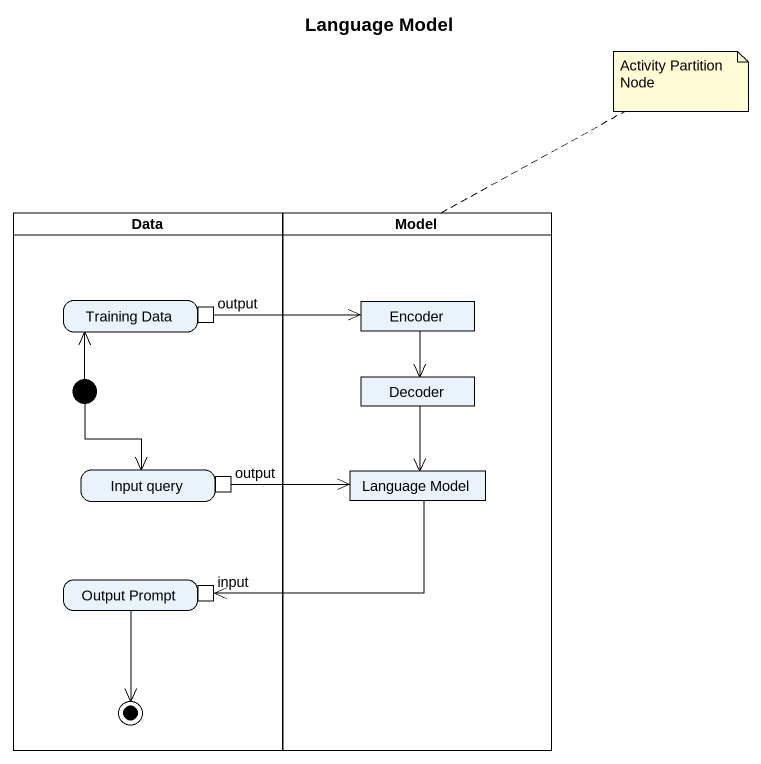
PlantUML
@startuml
title Language Model
hide empty description
state Data <<partition>> {
  state "Training Data" as Training_Data {
    state output <<outputPin>>
  }
  state "Input query" as Input_query {
    state "output" as output_2 <<outputPin>>
  }
  state "Output Prompt" as Output_Prompt {
    state input <<inputPin>>
  }
  [*] -up-> Training_Data
  [*] --> Input_query
  Output_Prompt --> [*]
}
state Model <<partition>> {
  state Encoder <<object>>
  state Decoder <<object>>
  state "Language Model" as Language_Model <<object>>
}
output -right-> Encoder
Encoder --> Decoder
Decoder --> Language_Model
output_2 -right-> Language_Model
Language_Model -left-> input
note top of Model : Activity Partition Node
@enduml
